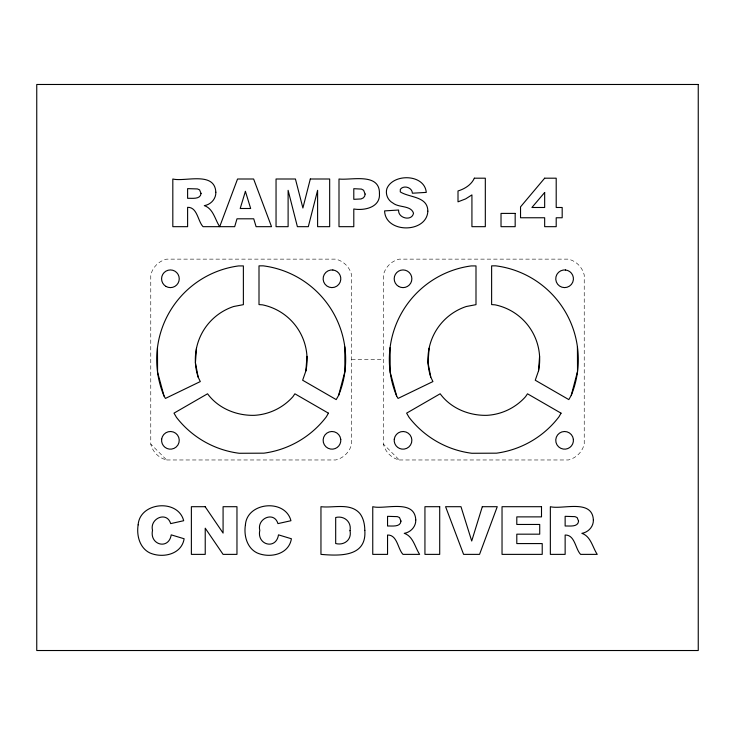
<?xml version="1.0" encoding="UTF-8"?>
<svg xmlns="http://www.w3.org/2000/svg" width="735" height="735" viewBox="0 0 735 735"><rect width="100%" height="100%" fill="white"/><g stroke="black" fill="none" stroke-linecap="round" stroke-linejoin="round"><path stroke-width="0.55" stroke-dasharray="3.67 2.76" d="M351.615 359.553L383.385 359.553M166.661 459.972L335.72 459.972A21.453 21.453 0 0 0 351.615 444.087L351.615 275.028A21.453 21.453 0 0 0 335.72 259.133L166.661 259.133A21.453 21.453 0 0 0 150.767 275.028L150.767 444.087L166.661 459.972A21.453 21.453 0 0 1 150.767 444.087M399.28 459.972L568.339 459.972A21.453 21.453 0 0 0 584.233 444.087L584.233 275.028A21.453 21.453 0 0 0 568.339 259.133L399.28 259.133A21.453 21.453 0 0 0 383.385 275.028L383.385 444.087L399.28 459.972A21.453 21.453 0 0 1 383.385 444.087"/><path stroke-width="1.1" d="M196.484 348.225L195.418 362.768L198.147 377.092L200.306 381.566L165.43 398.425L164.043 396.046L157.575 372.25L157.474 347.591M344.807 346.865L344.908 371.524L338.614 395.375L336.198 399.601L302.645 380.234L305.898 370.89L306.964 356.337M429.102 348.225L428.036 362.768L430.765 377.092L432.924 381.566L398.048 398.425L396.661 396.046L390.193 372.25L390.092 347.591M577.425 346.865L577.526 371.524L571.233 395.375L568.817 399.601L535.255 380.234L538.516 370.89L539.582 356.337M571.233 395.375A94.475 94.475 0 0 0 495.776 265.84L491.623 265.859L491.623 304.593L495.142 304.85A55.869 55.869 0 0 1 538.516 370.89M396.661 396.046A94.475 94.475 0 0 1 471.117 265.932L475.995 265.914L475.995 304.658L466.266 306.513A55.869 55.869 0 0 0 430.765 377.092M198.147 377.092A55.869 55.869 0 0 1 233.647 306.513L243.377 304.658L243.377 265.914L238.498 265.932A94.475 94.475 0 0 0 164.043 396.046M305.898 370.89A55.869 55.869 0 0 0 262.524 304.85L259.005 304.593L259.005 265.859L263.158 265.84A94.475 94.475 0 0 1 338.614 395.375M161.654 439.172L161.654 441.478A8.838 8.838 0 0 0 169.243 449.094L171.549 449.094A8.838 8.838 0 0 0 179.239 439.962A8.838 8.838 0 0 0 170.805 431.509A8.838 8.838 0 0 0 161.654 439.172M394.272 439.172L394.263 441.478A8.838 8.838 0 0 0 401.861 449.094L404.167 449.094A8.838 8.838 0 0 0 411.857 439.962A8.838 8.838 0 0 0 403.423 431.509A8.838 8.838 0 0 0 394.272 439.172M340.755 439.374L340.7 441.68A8.838 8.838 0 0 1 332.937 449.122L330.631 449.067A8.838 8.838 0 0 1 323.152 439.76A8.838 8.838 0 0 1 331.779 431.5A8.838 8.838 0 0 1 340.755 439.374M573.374 439.374L573.318 441.68A8.838 8.838 0 0 1 565.555 449.122L563.249 449.067A8.838 8.838 0 0 1 555.77 439.76A8.838 8.838 0 0 1 564.397 431.5A8.838 8.838 0 0 1 573.374 439.374M350.025 530.67C351.946 539.756 344.164 545.719 335.684 543.542L335.684 517.495C344.136 515.382 351.762 521.868 350.025 530.67M364.817 530.376C366.783 557.001 339.947 555.991 320.956 554.374L320.956 506.7C333.488 508.243 350.255 502.4 359.874 513.499C363.549 518.304 364.725 524.45 364.817 530.376M138.152 524.854C136.407 535.319 139.622 547.97 149.839 552.922C162.61 558.508 181.628 554.548 184.127 538.764L171.218 534.859C168.811 550.23 149.306 544.975 152.522 530.321C149.462 518.552 166.882 510.751 170.667 523.614L183.676 520.72C178.09 498.569 139.76 501.95 138.152 524.854M245.426 524.854C243.68 535.319 246.887 547.97 257.112 552.922C269.883 558.508 288.892 554.548 291.4 538.764L278.491 534.859C276.075 550.23 256.579 544.975 259.795 530.321C256.726 518.552 274.146 510.751 277.94 523.614L290.941 520.72C285.355 498.569 247.033 501.95 245.426 524.854M379.453 193.636C380.445 207.399 364.441 210.835 353.792 208.979L353.792 226.674L339 226.674L339 179C350.962 180.507 379.94 172.266 379.453 193.636M215.833 192.239C216.09 198.891 210.761 204.633 204.312 205.635C213.334 208.621 215.006 219.664 219.701 226.674L237.552 179L253.621 179L271.527 226.674L256.102 226.674L253.722 218.8L237.001 218.8L234.676 226.674L203.062 226.674C197.761 221.217 197.439 207.031 187.609 207.325L187.609 226.674L172.817 226.674L172.817 179C184.779 182.087 214.785 170.924 215.833 192.239M415.771 519.939C416.028 526.591 410.7 532.333 404.25 533.334C413.272 536.32 414.944 547.364 419.639 554.374L402.991 554.374C397.699 548.916 397.378 534.731 387.547 535.025L387.547 554.374L372.755 554.374L372.755 506.7C384.717 509.787 414.724 498.624 415.771 519.939M593.365 519.939C593.623 526.591 588.294 532.333 581.854 533.334C590.876 536.32 592.548 547.364 597.233 554.374L580.595 554.374C575.303 548.916 574.972 534.731 565.141 535.025L565.141 554.374L550.35 554.374L550.35 506.7C562.312 509.787 592.318 498.624 593.365 519.939M427.834 211.165C426.86 233.436 385.342 233.601 384.589 210.899L398.6 210.026C397.828 218.313 411.876 221.621 413.529 213.214C410.819 205.074 398.885 207.941 392.949 203.053C387.814 200.352 385.177 194.132 386.904 188.564C393.197 173.23 424.61 173.883 426.272 192.395L412.39 193.213C412.234 187.397 403.625 184.779 400.327 189.364L400.272 191.89C409.312 197.779 427.779 196.098 427.834 211.165M201.041 193.406C200.499 199.755 191.89 198.046 187.609 198.321L187.609 188.629L197.467 188.941L199.571 189.86L201.041 193.406M400.979 521.106C400.437 527.454 391.829 525.745 387.547 526.021L387.547 516.328L397.405 516.641L399.509 517.559L400.979 521.106M578.574 521.106C578.041 527.454 569.432 525.745 565.141 526.021L565.141 516.328L575.009 516.641L577.113 517.559L578.574 521.106M365.111 194.058L364.679 196.162L363.384 197.844L361.032 198.955L353.792 199.323L353.792 188.693L361.464 189.088L363.614 190.255L365.111 194.058M310.308 179L302.894 208.005L295.424 179L276.048 179L276.048 226.674L288.111 226.674L288.111 190.319L297.39 226.674L308.314 226.674L317.603 190.319L317.603 226.674L329.666 226.674L329.666 179L310.308 179M245.407 191.357L240.198 208.492L250.663 208.492L245.407 191.357M482.307 506.7L471.714 541.006L460.983 506.7L445.585 506.7L463.592 554.374L479.551 554.374L497.255 506.7L482.307 506.7M328.426 413.171L326.368 416.782A94.475 94.475 0 0 1 263.883 453.173L239.224 453.274A94.475 94.475 0 0 1 176.464 417.361L174.002 413.143L207.555 393.776C218.231 408.412 236.569 415.808 254.402 415.33A55.869 55.869 0 0 0 292.897 396.725L294.882 393.804L328.426 413.171M561.044 413.171L558.986 416.782A94.475 94.475 0 0 1 496.502 453.173L471.842 453.274A94.475 94.475 0 0 1 409.083 417.361L406.62 413.143L440.173 393.776C450.849 408.412 469.187 415.808 487.02 415.33A55.869 55.869 0 0 0 525.516 396.725L527.5 393.804L561.044 413.171M474.36 178.192C471.31 184.852 464.786 188.867 458.006 190.971L458.006 201.831L465.632 198.9L471.925 194.904L471.925 226.674L485.32 226.674L485.32 178.192L474.36 178.192M544.663 178.192L520.536 206.866L520.536 217.762L544.663 217.762L544.663 226.674L556.202 226.674L556.202 217.762L562.183 217.762L562.183 207.49L556.202 207.49L556.202 178.192L544.663 178.192M544.663 192.487L531.91 207.49L544.663 207.49L544.663 192.487M332.854 269.984L330.548 270.057A8.838 8.838 0 0 0 323.161 279.429A8.838 8.838 0 0 0 331.862 287.606A8.838 8.838 0 0 0 340.764 279.658L340.691 277.352A8.838 8.838 0 0 0 332.854 269.984M565.472 269.984L563.166 270.057A8.838 8.838 0 0 0 555.779 279.429A8.838 8.838 0 0 0 564.48 287.606A8.838 8.838 0 0 0 573.383 279.658L573.309 277.352A8.838 8.838 0 0 0 565.472 269.984M698.25 84.479L36.75 84.479L36.75 650.521L698.25 650.521L698.25 84.479M515.171 213.407L501.022 213.407L501.022 226.674L515.171 226.674L515.171 213.407M205.138 506.7L191.376 506.7L191.376 554.374L205.23 554.374L205.23 528.199L223.082 554.374L236.964 554.374L236.964 506.7L223.082 506.7L223.082 533.077L205.138 506.7M439.705 506.7L424.94 506.7L424.94 554.374L439.705 554.374L439.705 506.7M541.502 506.7L502.033 506.7L502.033 554.374L542.219 554.374L542.219 543.578L516.797 543.578L516.797 534.18L539.72 534.18L539.72 524.459L516.797 524.459L516.797 516.88L541.502 516.88L541.502 506.7M165.991 286.429A8.838 8.838 0 0 0 179.248 278.776A8.838 8.838 0 0 0 165.991 271.123A8.838 8.838 0 0 0 165.991 286.429M398.609 286.429A8.838 8.838 0 0 0 411.866 278.776A8.838 8.838 0 0 0 398.609 271.123A8.838 8.838 0 0 0 398.609 286.429"/></g></svg>
